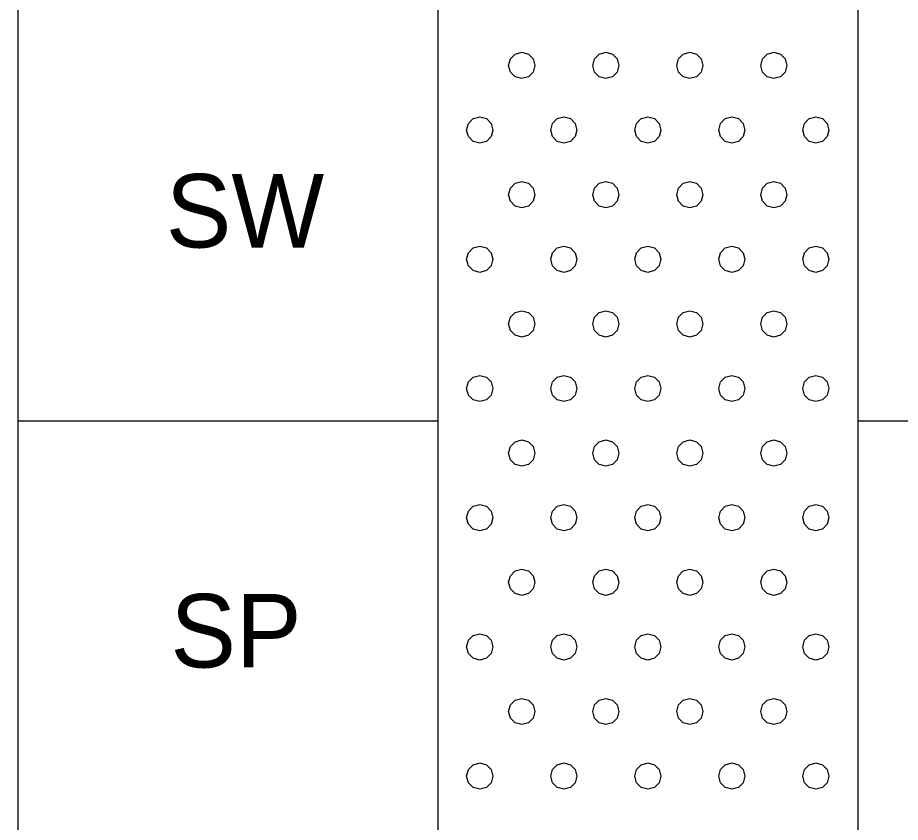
# Model space of a CAD drawing. Extents: x 999 to 1036.7, y 999 to 1022.7.
# Drawn here: x 1012.253 to 1014.354, y 1007.544 to 1009.46 of the extents above; entities that cross this region are included whole.
import ezdxf

# ---------------------------------------------------------------- set-up
doc = ezdxf.new("R2010")
doc.units = 0
for name, color, linetype in [('40-Pattern Areas', 7, 'Continuous'), ('41-Bearing Pads', 7, 'Continuous'), ('42-Substructures', 7, 'Continuous')]:
    doc.layers.add(name, color=color, linetype=linetype)

msp = doc.modelspace()

# ---------------------------------------------------------------- linework, layer by layer
at = {"layer": '40-Pattern Areas'}
for p, q in [((1013.4527, 1009.346), (1013.4527, 1009.346)), ((1013.6527, 1009.346), (1013.6527, 1009.346)), ((1013.8527, 1009.346), (1013.8527, 1009.346)), ((1014.0527, 1009.346), (1014.0527, 1009.346)), ((1013.3527, 1009.1922), (1013.3527, 1009.1922)), ((1013.5527, 1009.1922), (1013.5527, 1009.1922)), ((1013.7527, 1009.1922), (1013.7527, 1009.1922)), ((1013.9527, 1009.1922), (1013.9527, 1009.1922)), ((1014.1527, 1009.1922), (1014.1527, 1009.1922)), ((1013.4527, 1009.0383), (1013.4527, 1009.0383)), ((1013.6527, 1009.0383), (1013.6527, 1009.0383)), ((1013.8527, 1009.0383), (1013.8527, 1009.0383)), ((1014.0527, 1009.0383), (1014.0527, 1009.0383)), ((1013.3527, 1008.8845), (1013.3527, 1008.8845)), ((1013.5527, 1008.8845), (1013.5527, 1008.8845)), ((1013.7527, 1008.8845), (1013.7527, 1008.8845)), ((1013.9527, 1008.8845), (1013.9527, 1008.8845)), ((1014.1527, 1008.8845), (1014.1527, 1008.8845)), ((1013.4527, 1008.7307), (1013.4527, 1008.7307)), ((1013.6527, 1008.7307), (1013.6527, 1008.7307)), ((1013.8527, 1008.7307), (1013.8527, 1008.7307)), ((1014.0527, 1008.7307), (1014.0527, 1008.7307)), ((1013.3527, 1008.5768), (1013.3527, 1008.5768)), ((1013.5527, 1008.5768), (1013.5527, 1008.5768)), ((1013.7527, 1008.5768), (1013.7527, 1008.5768)), ((1013.9527, 1008.5768), (1013.9527, 1008.5768)), ((1014.1527, 1008.5768), (1014.1527, 1008.5768)), ((1013.4527, 1008.423), (1013.4527, 1008.423)), ((1013.6527, 1008.423), (1013.6527, 1008.423)), ((1013.8527, 1008.423), (1013.8527, 1008.423)), ((1014.0527, 1008.423), (1014.0527, 1008.423)), ((1013.3527, 1008.2692), (1013.3527, 1008.2692)), ((1013.5527, 1008.2692), (1013.5527, 1008.2692)), ((1013.7527, 1008.2692), (1013.7527, 1008.2692)), ((1013.9527, 1008.2692), (1013.9527, 1008.2692)), ((1014.1527, 1008.2692), (1014.1527, 1008.2692)), ((1013.4527, 1008.1153), (1013.4527, 1008.1153)), ((1013.6527, 1008.1153), (1013.6527, 1008.1153)), ((1013.8527, 1008.1153), (1013.8527, 1008.1153)), ((1014.0527, 1008.1153), (1014.0527, 1008.1153)), ((1013.3527, 1007.9615), (1013.3527, 1007.9615)), ((1013.5527, 1007.9615), (1013.5527, 1007.9615)), ((1013.7527, 1007.9615), (1013.7527, 1007.9615)), ((1013.9527, 1007.9615), (1013.9527, 1007.9615)), ((1014.1527, 1007.9615), (1014.1527, 1007.9615)), ((1013.4527, 1007.8077), (1013.4527, 1007.8077)), ((1013.6527, 1007.8077), (1013.6527, 1007.8077)), ((1013.8527, 1007.8077), (1013.8527, 1007.8077)), ((1014.0527, 1007.8077), (1014.0527, 1007.8077)), ((1013.3527, 1007.6538), (1013.3527, 1007.6538)), ((1013.5527, 1007.6538), (1013.5527, 1007.6538)), ((1013.7527, 1007.6538), (1013.7527, 1007.6538)), ((1013.9527, 1007.6538), (1013.9527, 1007.6538)), ((1014.1527, 1007.6538), (1014.1527, 1007.6538))]:
    msp.add_line(p, q, dxfattribs=at)
for points in [[(1013.4527, 1009.3148), (1013.437, 1009.3189), (1013.4256, 1009.3303), (1013.4214, 1009.346), (1013.4256, 1009.3617), (1013.437, 1009.3731), (1013.4527, 1009.3773), (1013.4683, 1009.3731), (1013.4798, 1009.3617), (1013.4839, 1009.346), (1013.4798, 1009.3303), (1013.4683, 1009.3189)], [(1013.6527, 1009.3148), (1013.637, 1009.3189), (1013.6256, 1009.3303), (1013.6214, 1009.346), (1013.6256, 1009.3617), (1013.637, 1009.3731), (1013.6527, 1009.3773), (1013.6683, 1009.3731), (1013.6798, 1009.3617), (1013.6839, 1009.346), (1013.6798, 1009.3303), (1013.6683, 1009.3189)], [(1013.8527, 1009.3148), (1013.837, 1009.3189), (1013.8256, 1009.3303), (1013.8214, 1009.346), (1013.8256, 1009.3617), (1013.837, 1009.3731), (1013.8527, 1009.3773), (1013.8683, 1009.3731), (1013.8798, 1009.3617), (1013.8839, 1009.346), (1013.8798, 1009.3303), (1013.8683, 1009.3189)], [(1014.0527, 1009.3148), (1014.037, 1009.3189), (1014.0256, 1009.3303), (1014.0214, 1009.346), (1014.0256, 1009.3617), (1014.037, 1009.3731), (1014.0527, 1009.3773), (1014.0683, 1009.3731), (1014.0798, 1009.3617), (1014.0839, 1009.346), (1014.0798, 1009.3303), (1014.0683, 1009.3189)], [(1013.3527, 1009.1609), (1013.337, 1009.1651), (1013.3256, 1009.1765), (1013.3214, 1009.1922), (1013.3256, 1009.2078), (1013.337, 1009.2193), (1013.3527, 1009.2234), (1013.3683, 1009.2193), (1013.3798, 1009.2078), (1013.3839, 1009.1922), (1013.3798, 1009.1765), (1013.3683, 1009.1651)], [(1013.5527, 1009.1609), (1013.537, 1009.1651), (1013.5256, 1009.1765), (1013.5214, 1009.1922), (1013.5256, 1009.2078), (1013.537, 1009.2193), (1013.5527, 1009.2234), (1013.5683, 1009.2193), (1013.5798, 1009.2078), (1013.5839, 1009.1922), (1013.5798, 1009.1765), (1013.5683, 1009.1651)], [(1013.7527, 1009.1609), (1013.737, 1009.1651), (1013.7256, 1009.1765), (1013.7214, 1009.1922), (1013.7256, 1009.2078), (1013.737, 1009.2193), (1013.7527, 1009.2234), (1013.7683, 1009.2193), (1013.7798, 1009.2078), (1013.7839, 1009.1922), (1013.7798, 1009.1765), (1013.7683, 1009.1651)], [(1013.9527, 1009.1609), (1013.937, 1009.1651), (1013.9256, 1009.1765), (1013.9214, 1009.1922), (1013.9256, 1009.2078), (1013.937, 1009.2193), (1013.9527, 1009.2234), (1013.9683, 1009.2193), (1013.9798, 1009.2078), (1013.9839, 1009.1922), (1013.9798, 1009.1765), (1013.9683, 1009.1651)], [(1014.1527, 1009.1609), (1014.137, 1009.1651), (1014.1256, 1009.1765), (1014.1214, 1009.1922), (1014.1256, 1009.2078), (1014.137, 1009.2193), (1014.1527, 1009.2234), (1014.1683, 1009.2193), (1014.1798, 1009.2078), (1014.1839, 1009.1922), (1014.1798, 1009.1765), (1014.1683, 1009.1651)], [(1013.4527, 1009.0071), (1013.437, 1009.0113), (1013.4256, 1009.0227), (1013.4214, 1009.0383), (1013.4256, 1009.054), (1013.437, 1009.0654), (1013.4527, 1009.0696), (1013.4683, 1009.0654), (1013.4798, 1009.054), (1013.4839, 1009.0383), (1013.4798, 1009.0227), (1013.4683, 1009.0113)], [(1013.6527, 1009.0071), (1013.637, 1009.0113), (1013.6256, 1009.0227), (1013.6214, 1009.0383), (1013.6256, 1009.054), (1013.637, 1009.0654), (1013.6527, 1009.0696), (1013.6683, 1009.0654), (1013.6798, 1009.054), (1013.6839, 1009.0383), (1013.6798, 1009.0227), (1013.6683, 1009.0113)], [(1013.8527, 1009.0071), (1013.837, 1009.0113), (1013.8256, 1009.0227), (1013.8214, 1009.0383), (1013.8256, 1009.054), (1013.837, 1009.0654), (1013.8527, 1009.0696), (1013.8683, 1009.0654), (1013.8798, 1009.054), (1013.8839, 1009.0383), (1013.8798, 1009.0227), (1013.8683, 1009.0113)], [(1014.0527, 1009.0071), (1014.037, 1009.0113), (1014.0256, 1009.0227), (1014.0214, 1009.0383), (1014.0256, 1009.054), (1014.037, 1009.0654), (1014.0527, 1009.0696), (1014.0683, 1009.0654), (1014.0798, 1009.054), (1014.0839, 1009.0383), (1014.0798, 1009.0227), (1014.0683, 1009.0113)], [(1013.3527, 1008.8533), (1013.337, 1008.8574), (1013.3256, 1008.8688), (1013.3214, 1008.8845), (1013.3256, 1008.9002), (1013.337, 1008.9116), (1013.3527, 1008.9158), (1013.3683, 1008.9116), (1013.3798, 1008.9002), (1013.3839, 1008.8845), (1013.3798, 1008.8688), (1013.3683, 1008.8574)], [(1013.5527, 1008.8533), (1013.537, 1008.8574), (1013.5256, 1008.8688), (1013.5214, 1008.8845), (1013.5256, 1008.9002), (1013.537, 1008.9116), (1013.5527, 1008.9158), (1013.5683, 1008.9116), (1013.5798, 1008.9002), (1013.5839, 1008.8845), (1013.5798, 1008.8688), (1013.5683, 1008.8574)], [(1013.7527, 1008.8533), (1013.737, 1008.8574), (1013.7256, 1008.8688), (1013.7214, 1008.8845), (1013.7256, 1008.9002), (1013.737, 1008.9116), (1013.7527, 1008.9158), (1013.7683, 1008.9116), (1013.7798, 1008.9002), (1013.7839, 1008.8845), (1013.7798, 1008.8688), (1013.7683, 1008.8574)], [(1013.9527, 1008.8533), (1013.937, 1008.8574), (1013.9256, 1008.8688), (1013.9214, 1008.8845), (1013.9256, 1008.9002), (1013.937, 1008.9116), (1013.9527, 1008.9158), (1013.9683, 1008.9116), (1013.9798, 1008.9002), (1013.9839, 1008.8845), (1013.9798, 1008.8688), (1013.9683, 1008.8574)], [(1014.1527, 1008.8533), (1014.137, 1008.8574), (1014.1256, 1008.8688), (1014.1214, 1008.8845), (1014.1256, 1008.9002), (1014.137, 1008.9116), (1014.1527, 1008.9158), (1014.1683, 1008.9116), (1014.1798, 1008.9002), (1014.1839, 1008.8845), (1014.1798, 1008.8688), (1014.1683, 1008.8574)], [(1013.4527, 1008.6994), (1013.437, 1008.7036), (1013.4256, 1008.715), (1013.4214, 1008.7307), (1013.4256, 1008.7463), (1013.437, 1008.7578), (1013.4527, 1008.7619), (1013.4683, 1008.7578), (1013.4798, 1008.7463), (1013.4839, 1008.7307), (1013.4798, 1008.715), (1013.4683, 1008.7036)], [(1013.6527, 1008.6994), (1013.637, 1008.7036), (1013.6256, 1008.715), (1013.6214, 1008.7307), (1013.6256, 1008.7463), (1013.637, 1008.7578), (1013.6527, 1008.7619), (1013.6683, 1008.7578), (1013.6798, 1008.7463), (1013.6839, 1008.7307), (1013.6798, 1008.715), (1013.6683, 1008.7036)], [(1013.8527, 1008.6994), (1013.837, 1008.7036), (1013.8256, 1008.715), (1013.8214, 1008.7307), (1013.8256, 1008.7463), (1013.837, 1008.7578), (1013.8527, 1008.7619), (1013.8683, 1008.7578), (1013.8798, 1008.7463), (1013.8839, 1008.7307), (1013.8798, 1008.715), (1013.8683, 1008.7036)], [(1014.0527, 1008.6994), (1014.037, 1008.7036), (1014.0256, 1008.715), (1014.0214, 1008.7307), (1014.0256, 1008.7463), (1014.037, 1008.7578), (1014.0527, 1008.7619), (1014.0683, 1008.7578), (1014.0798, 1008.7463), (1014.0839, 1008.7307), (1014.0798, 1008.715), (1014.0683, 1008.7036)], [(1013.3527, 1008.5456), (1013.337, 1008.5498), (1013.3256, 1008.5612), (1013.3214, 1008.5768), (1013.3256, 1008.5925), (1013.337, 1008.6039), (1013.3527, 1008.6081), (1013.3683, 1008.6039), (1013.3798, 1008.5925), (1013.3839, 1008.5768), (1013.3798, 1008.5612), (1013.3683, 1008.5498)], [(1013.5527, 1008.5456), (1013.537, 1008.5498), (1013.5256, 1008.5612), (1013.5214, 1008.5768), (1013.5256, 1008.5925), (1013.537, 1008.6039), (1013.5527, 1008.6081), (1013.5683, 1008.6039), (1013.5798, 1008.5925), (1013.5839, 1008.5768), (1013.5798, 1008.5612), (1013.5683, 1008.5498)], [(1013.7527, 1008.5456), (1013.737, 1008.5498), (1013.7256, 1008.5612), (1013.7214, 1008.5768), (1013.7256, 1008.5925), (1013.737, 1008.6039), (1013.7527, 1008.6081), (1013.7683, 1008.6039), (1013.7798, 1008.5925), (1013.7839, 1008.5768), (1013.7798, 1008.5612), (1013.7683, 1008.5498)], [(1013.9527, 1008.5456), (1013.937, 1008.5498), (1013.9256, 1008.5612), (1013.9214, 1008.5768), (1013.9256, 1008.5925), (1013.937, 1008.6039), (1013.9527, 1008.6081), (1013.9683, 1008.6039), (1013.9798, 1008.5925), (1013.9839, 1008.5768), (1013.9798, 1008.5612), (1013.9683, 1008.5498)], [(1014.1527, 1008.5456), (1014.137, 1008.5498), (1014.1256, 1008.5612), (1014.1214, 1008.5768), (1014.1256, 1008.5925), (1014.137, 1008.6039), (1014.1527, 1008.6081), (1014.1683, 1008.6039), (1014.1798, 1008.5925), (1014.1839, 1008.5768), (1014.1798, 1008.5612), (1014.1683, 1008.5498)], [(1013.4527, 1008.3918), (1013.437, 1008.3959), (1013.4256, 1008.4073), (1013.4214, 1008.423), (1013.4256, 1008.4387), (1013.437, 1008.4501), (1013.4527, 1008.4543), (1013.4683, 1008.4501), (1013.4798, 1008.4387), (1013.4839, 1008.423), (1013.4798, 1008.4073), (1013.4683, 1008.3959)], [(1013.6527, 1008.3918), (1013.637, 1008.3959), (1013.6256, 1008.4073), (1013.6214, 1008.423), (1013.6256, 1008.4387), (1013.637, 1008.4501), (1013.6527, 1008.4543), (1013.6683, 1008.4501), (1013.6798, 1008.4387), (1013.6839, 1008.423), (1013.6798, 1008.4073), (1013.6683, 1008.3959)], [(1013.8527, 1008.3918), (1013.837, 1008.3959), (1013.8256, 1008.4073), (1013.8214, 1008.423), (1013.8256, 1008.4387), (1013.837, 1008.4501), (1013.8527, 1008.4543), (1013.8683, 1008.4501), (1013.8798, 1008.4387), (1013.8839, 1008.423), (1013.8798, 1008.4073), (1013.8683, 1008.3959)], [(1014.0527, 1008.3918), (1014.037, 1008.3959), (1014.0256, 1008.4073), (1014.0214, 1008.423), (1014.0256, 1008.4387), (1014.037, 1008.4501), (1014.0527, 1008.4543), (1014.0683, 1008.4501), (1014.0798, 1008.4387), (1014.0839, 1008.423), (1014.0798, 1008.4073), (1014.0683, 1008.3959)], [(1013.3527, 1008.2379), (1013.337, 1008.2421), (1013.3256, 1008.2535), (1013.3214, 1008.2692), (1013.3256, 1008.2848), (1013.337, 1008.2963), (1013.3527, 1008.3004), (1013.3683, 1008.2963), (1013.3798, 1008.2848), (1013.3839, 1008.2692), (1013.3798, 1008.2535), (1013.3683, 1008.2421)], [(1013.5527, 1008.2379), (1013.537, 1008.2421), (1013.5256, 1008.2535), (1013.5214, 1008.2692), (1013.5256, 1008.2848), (1013.537, 1008.2963), (1013.5527, 1008.3004), (1013.5683, 1008.2963), (1013.5798, 1008.2848), (1013.5839, 1008.2692), (1013.5798, 1008.2535), (1013.5683, 1008.2421)], [(1013.7527, 1008.2379), (1013.737, 1008.2421), (1013.7256, 1008.2535), (1013.7214, 1008.2692), (1013.7256, 1008.2848), (1013.737, 1008.2963), (1013.7527, 1008.3004), (1013.7683, 1008.2963), (1013.7798, 1008.2848), (1013.7839, 1008.2692), (1013.7798, 1008.2535), (1013.7683, 1008.2421)], [(1013.9527, 1008.2379), (1013.937, 1008.2421), (1013.9256, 1008.2535), (1013.9214, 1008.2692), (1013.9256, 1008.2848), (1013.937, 1008.2963), (1013.9527, 1008.3004), (1013.9683, 1008.2963), (1013.9798, 1008.2848), (1013.9839, 1008.2692), (1013.9798, 1008.2535), (1013.9683, 1008.2421)], [(1014.1527, 1008.2379), (1014.137, 1008.2421), (1014.1256, 1008.2535), (1014.1214, 1008.2692), (1014.1256, 1008.2848), (1014.137, 1008.2963), (1014.1527, 1008.3004), (1014.1683, 1008.2963), (1014.1798, 1008.2848), (1014.1839, 1008.2692), (1014.1798, 1008.2535), (1014.1683, 1008.2421)], [(1013.4527, 1008.0841), (1013.437, 1008.0883), (1013.4256, 1008.0997), (1013.4214, 1008.1153), (1013.4256, 1008.131), (1013.437, 1008.1424), (1013.4527, 1008.1466), (1013.4683, 1008.1424), (1013.4798, 1008.131), (1013.4839, 1008.1153), (1013.4798, 1008.0997), (1013.4683, 1008.0883)], [(1013.6527, 1008.0841), (1013.637, 1008.0883), (1013.6256, 1008.0997), (1013.6214, 1008.1153), (1013.6256, 1008.131), (1013.637, 1008.1424), (1013.6527, 1008.1466), (1013.6683, 1008.1424), (1013.6798, 1008.131), (1013.6839, 1008.1153), (1013.6798, 1008.0997), (1013.6683, 1008.0883)], [(1013.8527, 1008.0841), (1013.837, 1008.0883), (1013.8256, 1008.0997), (1013.8214, 1008.1153), (1013.8256, 1008.131), (1013.837, 1008.1424), (1013.8527, 1008.1466), (1013.8683, 1008.1424), (1013.8798, 1008.131), (1013.8839, 1008.1153), (1013.8798, 1008.0997), (1013.8683, 1008.0883)], [(1014.0527, 1008.0841), (1014.037, 1008.0883), (1014.0256, 1008.0997), (1014.0214, 1008.1153), (1014.0256, 1008.131), (1014.037, 1008.1424), (1014.0527, 1008.1466), (1014.0683, 1008.1424), (1014.0798, 1008.131), (1014.0839, 1008.1153), (1014.0798, 1008.0997), (1014.0683, 1008.0883)], [(1013.3527, 1007.9303), (1013.337, 1007.9344), (1013.3256, 1007.9458), (1013.3214, 1007.9615), (1013.3256, 1007.9772), (1013.337, 1007.9886), (1013.3527, 1007.9928), (1013.3683, 1007.9886), (1013.3798, 1007.9772), (1013.3839, 1007.9615), (1013.3798, 1007.9458), (1013.3683, 1007.9344)], [(1013.5527, 1007.9303), (1013.537, 1007.9344), (1013.5256, 1007.9458), (1013.5214, 1007.9615), (1013.5256, 1007.9772), (1013.537, 1007.9886), (1013.5527, 1007.9928), (1013.5683, 1007.9886), (1013.5798, 1007.9772), (1013.5839, 1007.9615), (1013.5798, 1007.9458), (1013.5683, 1007.9344)], [(1013.7527, 1007.9303), (1013.737, 1007.9344), (1013.7256, 1007.9458), (1013.7214, 1007.9615), (1013.7256, 1007.9772), (1013.737, 1007.9886), (1013.7527, 1007.9928), (1013.7683, 1007.9886), (1013.7798, 1007.9772), (1013.7839, 1007.9615), (1013.7798, 1007.9458), (1013.7683, 1007.9344)], [(1013.9527, 1007.9303), (1013.937, 1007.9344), (1013.9256, 1007.9458), (1013.9214, 1007.9615), (1013.9256, 1007.9772), (1013.937, 1007.9886), (1013.9527, 1007.9928), (1013.9683, 1007.9886), (1013.9798, 1007.9772), (1013.9839, 1007.9615), (1013.9798, 1007.9458), (1013.9683, 1007.9344)], [(1014.1527, 1007.9303), (1014.137, 1007.9344), (1014.1256, 1007.9458), (1014.1214, 1007.9615), (1014.1256, 1007.9772), (1014.137, 1007.9886), (1014.1527, 1007.9928), (1014.1683, 1007.9886), (1014.1798, 1007.9772), (1014.1839, 1007.9615), (1014.1798, 1007.9458), (1014.1683, 1007.9344)], [(1013.4527, 1007.7764), (1013.437, 1007.7806), (1013.4256, 1007.792), (1013.4214, 1007.8077), (1013.4256, 1007.8233), (1013.437, 1007.8348), (1013.4527, 1007.8389), (1013.4683, 1007.8348), (1013.4798, 1007.8233), (1013.4839, 1007.8077), (1013.4798, 1007.792), (1013.4683, 1007.7806)], [(1013.6527, 1007.7764), (1013.637, 1007.7806), (1013.6256, 1007.792), (1013.6214, 1007.8077), (1013.6256, 1007.8233), (1013.637, 1007.8348), (1013.6527, 1007.8389), (1013.6683, 1007.8348), (1013.6798, 1007.8233), (1013.6839, 1007.8077), (1013.6798, 1007.792), (1013.6683, 1007.7806)], [(1013.8527, 1007.7764), (1013.837, 1007.7806), (1013.8256, 1007.792), (1013.8214, 1007.8077), (1013.8256, 1007.8233), (1013.837, 1007.8348), (1013.8527, 1007.8389), (1013.8683, 1007.8348), (1013.8798, 1007.8233), (1013.8839, 1007.8077), (1013.8798, 1007.792), (1013.8683, 1007.7806)], [(1014.0527, 1007.7764), (1014.037, 1007.7806), (1014.0256, 1007.792), (1014.0214, 1007.8077), (1014.0256, 1007.8233), (1014.037, 1007.8348), (1014.0527, 1007.8389), (1014.0683, 1007.8348), (1014.0798, 1007.8233), (1014.0839, 1007.8077), (1014.0798, 1007.792), (1014.0683, 1007.7806)], [(1013.3527, 1007.6226), (1013.337, 1007.6268), (1013.3256, 1007.6382), (1013.3214, 1007.6538), (1013.3256, 1007.6695), (1013.337, 1007.6809), (1013.3527, 1007.6851), (1013.3683, 1007.6809), (1013.3798, 1007.6695), (1013.3839, 1007.6538), (1013.3798, 1007.6382), (1013.3683, 1007.6268)], [(1013.5527, 1007.6226), (1013.537, 1007.6268), (1013.5256, 1007.6382), (1013.5214, 1007.6538), (1013.5256, 1007.6695), (1013.537, 1007.6809), (1013.5527, 1007.6851), (1013.5683, 1007.6809), (1013.5798, 1007.6695), (1013.5839, 1007.6538), (1013.5798, 1007.6382), (1013.5683, 1007.6268)], [(1013.7527, 1007.6226), (1013.737, 1007.6268), (1013.7256, 1007.6382), (1013.7214, 1007.6538), (1013.7256, 1007.6695), (1013.737, 1007.6809), (1013.7527, 1007.6851), (1013.7683, 1007.6809), (1013.7798, 1007.6695), (1013.7839, 1007.6538), (1013.7798, 1007.6382), (1013.7683, 1007.6268)], [(1013.9527, 1007.6226), (1013.937, 1007.6268), (1013.9256, 1007.6382), (1013.9214, 1007.6538), (1013.9256, 1007.6695), (1013.937, 1007.6809), (1013.9527, 1007.6851), (1013.9683, 1007.6809), (1013.9798, 1007.6695), (1013.9839, 1007.6538), (1013.9798, 1007.6382), (1013.9683, 1007.6268)], [(1014.1527, 1007.6226), (1014.137, 1007.6268), (1014.1256, 1007.6382), (1014.1214, 1007.6538), (1014.1256, 1007.6695), (1014.137, 1007.6809), (1014.1527, 1007.6851), (1014.1683, 1007.6809), (1014.1798, 1007.6695), (1014.1839, 1007.6538), (1014.1798, 1007.6382), (1014.1683, 1007.6268)]]:
    msp.add_lwpolyline(points, close=True, dxfattribs=at)
at = {"layer": '41-Bearing Pads'}
for p, q in [((1013.2527, 1013.5), (1013.2527, 1000.5)), ((1012.2527, 1008.5), (1013.2527, 1008.5)), ((1014.2527, 1008.5), (1020.2527, 1008.5))]:
    msp.add_line(p, q, dxfattribs=at)
at = {"layer": '42-Substructures'}
for p, q in [((1012.2527, 1013.875), (1012.2527, 1000.5)), ((1014.2527, 1013.875), (1014.2527, 1000.5))]:
    msp.add_line(p, q, dxfattribs=at)

# ---------------------------------------------------------------- texts
at = {"layer": '41-Bearing Pads'}
for s, p in [('SW', (1012.6053, 1008.9125)), ('SP', (1012.6163, 1007.9125))]:
    msp.add_text(s, height=0.175, dxfattribs=at).set_placement(p)

doc.saveas('drawing.dxf')
